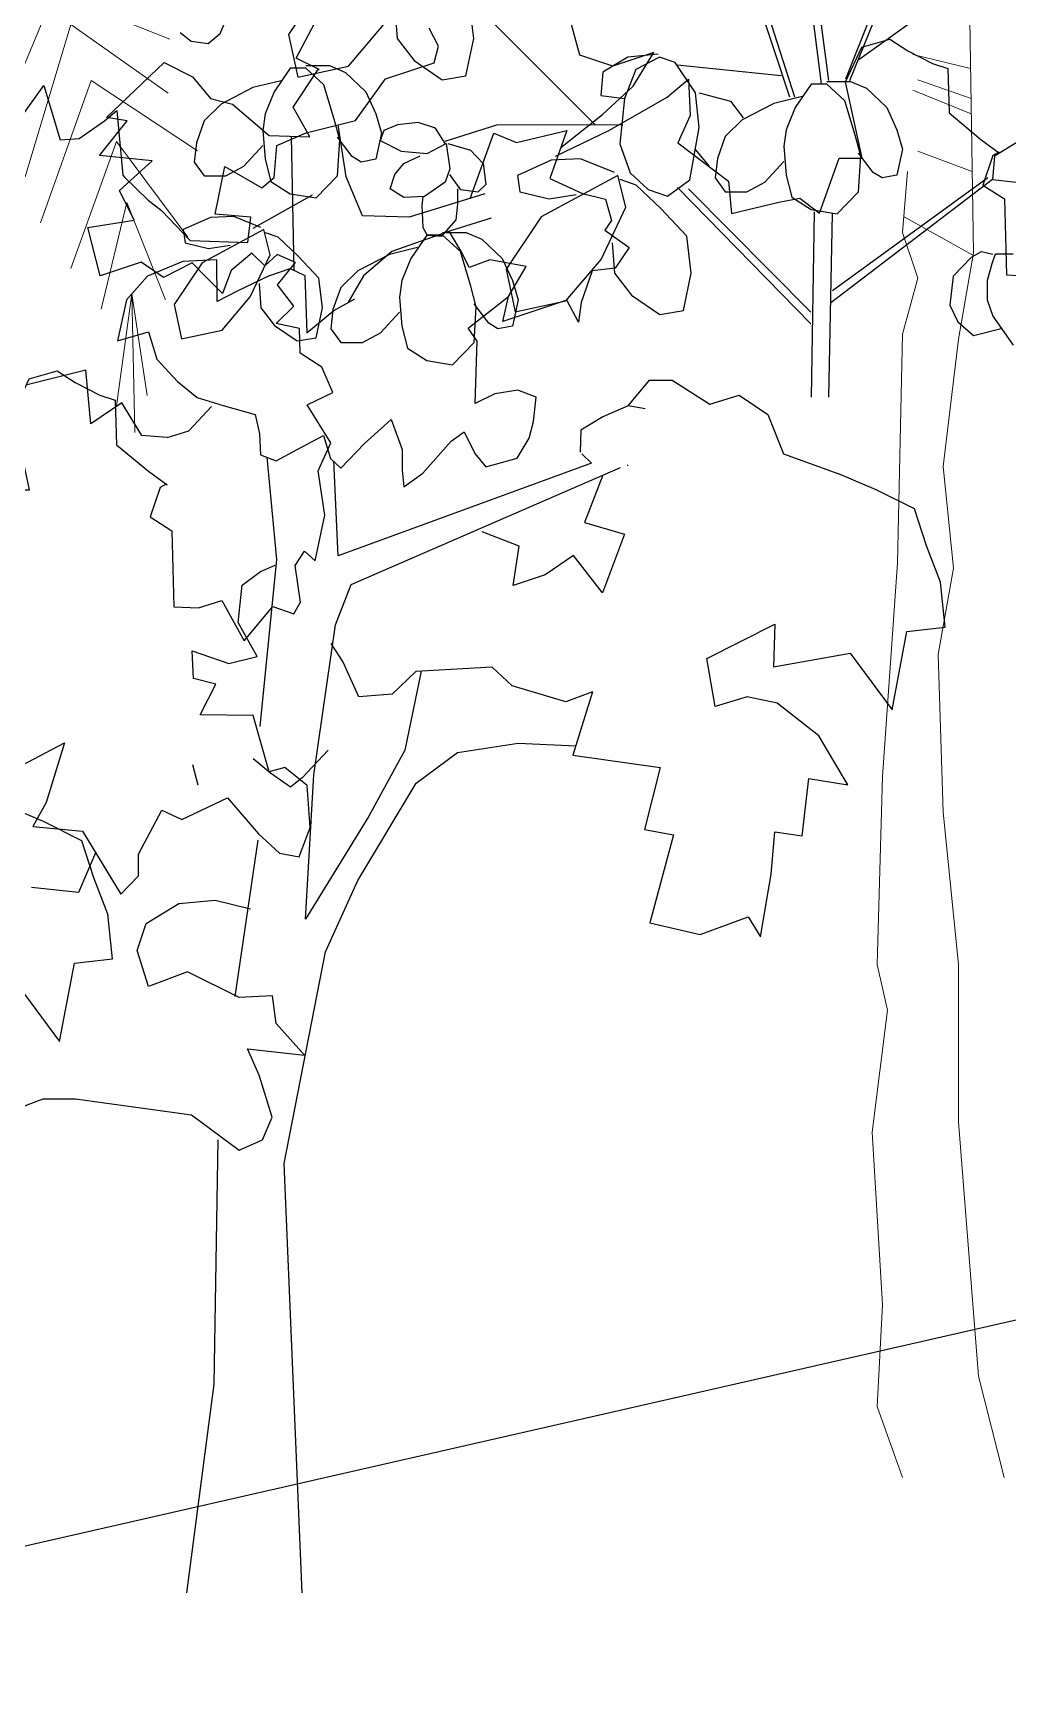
# Model space of a CAD drawing. Header units: metres. Extents: x 10 to 239, y 2 to 253.
# Drawn here: x 94.75 to 98.34, y 171.38 to 177.49 of the extents above; entities that cross this region are included whole.
import ezdxf

# ---------------------------------------------------------------- set-up
doc = ezdxf.new("R2010")
doc.units = ezdxf.units.M
doc.header["$MEASUREMENT"] = 0
doc.layers.add('1gris', color=254, linetype='Continuous')
doc.layers.add('1lianas', color=9, linetype='Continuous')
doc.layers.add('bloques ARBOLES', color=7, linetype='Continuous', true_color=0xb8d897)

# ---------------------------------------------------------------- blocks, each defined once
blk = doc.blocks.new('arbolote')
at = {"layer": 'bloques ARBOLES'}
for p, q in [((1.6265, 4.1501), (1.6225, 4.1504)), ((2.5393, 4.0606), (2.3979, 4.1211)), ((2.6799, 3.9902), (2.5393, 4.0606)), ((2.7244, 3.8541), (2.6799, 3.9902)), ((2.776, 3.7203), (2.7244, 3.8541)), ((2.7933, 3.5555), (2.776, 3.7203)), ((1.9162, 3.4399), (2.1667, 3.5656)), ((2.1667, 3.5656), (2.1606, 3.4087)), ((2.6525, 3.5393), (2.7933, 3.5555)), ((2.5977, 3.251), (2.6525, 3.5393)), ((1.9464, 3.2631), (1.9162, 3.4399)), ((2.1606, 3.4087), (2.4437, 3.459)), ((2.4437, 3.459), (2.5977, 3.251)), ((1.4948, 3.3175), (1.4226, 3.0834)), ((2.0648, 3.2982), (1.9464, 3.2631)), ((2.1745, 3.2751), (2.0648, 3.2982)), ((2.3279, 3.1549), (2.1745, 3.2751)), ((0.9982, 3.0937), (1.2211, 3.128)), ((1.2211, 3.128), (1.4332, 3.1178)), ((2.4354, 2.9747), (2.3279, 3.1549)), ((0.8454, 2.9808), (0.9982, 3.0937)), ((1.4226, 3.0834), (1.7436, 3.0389)), ((1.7436, 3.0389), (1.6859, 2.8107)), ((2.2665, 2.7865), (2.2909, 2.9976)), ((2.2909, 2.9976), (2.4354, 2.9747)), ((0.6315, 2.6221), (0.8454, 2.9808)), ((1.6859, 2.8107), (1.7928, 2.7908)), ((1.7928, 2.7908), (1.7062, 2.4664)), ((2.1532, 2.6455), (2.1662, 2.8018)), ((2.1662, 2.8018), (2.2665, 2.7865)), ((2.1133, 2.4157), (2.1532, 2.6455)), ((0.5122, 2.3601), (0.6315, 2.6221)), ((1.7062, 2.4664), (1.8908, 2.4232)), ((1.8908, 2.4232), (2.0676, 2.4892)), ((2.0676, 2.4892), (2.1133, 2.4157)), ((2.1133, 2.4157), (2.1133, 2.4157)), ((0.36, 1.5809), (0.5122, 2.3601)), ((0.1163, 1.6678), (0.1016, 0.7687)), ((0.4265, 0), (0.36, 1.5809)), ((0.1016, 0.7687), (0, 0))]:
    blk.add_line(p, q, dxfattribs=at)
for points in [[(1.3582, 5.2888), (1.5573, 5.3838), (1.7696, 5.5057), (1.8488, 5.5718), (1.8547, 5.4389), (1.8085, 5.3381), (1.995, 5.1972), (2.006, 5.0778), (2.1808, 5.1191), (2.2586, 5.1335), (2.3308, 5.0788), (2.4034, 5.2819), (2.487, 5.2819), (2.4266, 5.5628), (2.486, 5.6904), (2.589, 5.7197), (2.6551, 5.6764), (2.7459, 5.63), (2.8031, 5.6113), (2.8075, 5.4476), (2.9249, 5.3503), (2.9935, 5.2998), (2.9907, 5.303), (2.9688, 5.2909), (2.9319, 5.1824), (3.0113, 5.131), (3.0191, 4.8515), (3.1093, 4.847), (3.1953, 4.8747), (3.2776, 4.7255), (3.3827, 4.8522), (3.4601, 4.8249), (3.4846, 4.8687), (3.4648, 5.0028), (3.5001, 5.0556), (3.539, 5.0206), (3.5739, 5.189), (3.5495, 5.3513), (3.5959, 5.4551), (3.5099, 5.5946), (3.6042, 5.6396), (3.5632, 5.7336), (3.4838, 5.785), (3.4814, 5.8759), (3.3952, 5.8939), (3.4603, 5.9583), (3.4, 6.036), (3.4666, 6.1181), (3.3993, 6.1476), (3.354, 6.1065), (3.3051, 6.1524), (3.2301, 6.0889), (3.1982, 6.0039), (3.1375, 6.0647), (3.0861, 6.1177), (2.98, 6.0638), (2.898, 6.1194), (2.7474, 6.0691), (2.7024, 6.2471), (2.872, 6.2749), (2.8183, 6.3839), (2.9388, 6.4924), (2.7453, 6.5124), (2.8464, 6.6395), (2.7708, 6.6527), (2.9828, 6.8553), (2.9828, 6.8553), (3.0869, 6.8019), (3.1531, 6.7227), (3.235, 6.702), (3.3689, 6.5863), (3.5188, 6.5809), (3.4582, 6.6905), (3.5493, 6.8293), (3.5533, 6.829), (3.4691, 6.8708), (3.5814, 7.0846)], [(-0.6145, 5.4242), (-0.5244, 5.5492), (-0.4643, 5.349), (-0.3943, 5.3532), (-0.3012, 5.4192), (-0.3012, 5.4192), (-0.2562, 5.4573), (-0.2341, 5.2184), (-0.2278, 5.2109), (-0.1411, 5.1271), (-0.0915, 5.0881), (0.0139, 4.9778), (0.2264, 4.9712), (0.2371, 5.0639), (0.1056, 5.0748), (0.141, 5.2501), (0.2779, 5.172), (0.3229, 5.2102), (0.3327, 5.3279), (0.4411, 5.3747), (0.6221, 5.4194), (0.7325, 5.5736), (0.9116, 5.6325), (0.9277, 5.6939), (0.8942, 5.7594)], [(1.3783, 5.3202), (1.5312, 5.4418), (1.6445, 5.5469), (1.7204, 5.6701), (1.5699, 5.6198), (1.4478, 5.6608), (1.357, 5.996), (1.2278, 6.0834), (1.3223, 6.2498), (1.3987, 6.2823)], [(1.0987, 5.1499), (0.8198, 5.0644), (0.6488, 5.0686), (0.5881, 5.2131), (0.5583, 5.4036)], [(1.0442, 5.1332), (1.1312, 5.3733), (1.2149, 5.3385), (1.4009, 5.3828), (1.3375, 5.2068), (1.4584, 5.151), (1.5433, 5.13), (1.5647, 5.0516), (1.5408, 5.0157), (1.63, 4.9522)], [(0.3859, 5.3609), (0.395, 4.8684)], [(0.307, 4.849), (0.1867, 4.7922), (0.1138, 4.7534), (0.1126, 4.9069), (-0.0135, 4.9004), (-0.1433, 4.8474), (-0.2203, 4.7602), (-0.2537, 4.6095), (-0.1394, 4.6419), (-0.1089, 4.5418), (-0.0321, 4.4587), (0.0397, 4.4), (0.1349, 4.3712), (0.2537, 4.3375), (0.2687, 4.2665), (0.2733, 4.1895), (0.3302, 4.1668), (0.4074, 4.2092), (0.5053, 4.2609), (0.53, 4.1752), (0.569, 4.1401), (0.6561, 4.2305), (0.7541, 4.3199), (0.7938, 4.2091), (0.7944, 4.1324), (0.8004, 4.0721), (0.8702, 4.1221), (0.9745, 4.239), (1.0222, 4.2738), (1.0614, 4.1939), (1.1022, 4.1447), (1.2174, 4.177), (1.2613, 4.2501), (1.2773, 4.3115), (1.2877, 4.4012), (1.2202, 4.4278), (1.1354, 4.4139), (1.0627, 4.3781), (1.0708, 4.6074), (1.0369, 4.6561), (1.186, 4.7722), (1.2509, 4.8823), (1.1165, 4.9074), (1.0414, 4.8788), (1.0141, 4.9338), (0.9687, 5.0103)], [(1.1222, 5.0603), (0.972, 5.014), (0.7565, 4.9372), (0.6515, 4.8483), (0.594, 4.7487)], [(1.6302, 4.9525), (1.578, 4.8762), (1.4935, 4.8662), (1.4531, 4.7501), (1.4431, 4.6782), (1.401, 4.7584), (1.1644, 4.6804), (1.186, 4.7722)], [(0.307, 4.849), (0.3818, 4.8746), (0.4355, 4.8493), (0.4429, 4.6385), (0.5433, 4.7208), (0.6205, 4.7632)], [(-0.0701, 4.2527), (-0.164, 4.2605), (-0.2377, 4.3811), (-0.3517, 4.3039), (-0.3702, 4.5007), (-0.5909, 4.4453)], [(-0.6063, 3.0452), (-0.4489, 3.1298), (-0.5159, 2.9093), (-0.565, 2.8217), (-0.3823, 2.8036), (-0.2411, 2.5718), (-0.1757, 2.6401), (-0.1761, 2.7198), (-0.09, 2.881), (-0.0162, 2.847), (0.1508, 2.9268), (0.2654, 2.7948), (0.343, 2.7226), (0.4157, 2.7097), (0.4555, 2.8179), (0.4444, 2.9722), (0.3622, 3.0388), (0.3051, 3.0226), (0.3051, 3.0226), (0.2456, 3.2297), (0.0506, 3.2319), (0.1088, 3.3456), (0.0268, 3.3663), (0.0213, 3.4674), (0.1569, 3.4213), (0.2606, 3.4475), (0.1903, 3.5719), (0.2057, 3.71), (0.2726, 3.7603), (0.3263, 3.7837)], [(1.6268, 4.3702), (1.7043, 4.4644), (1.7879, 4.4644), (1.927, 4.3762), (2.0343, 4.4091), (2.14, 4.3377), (2.1977, 4.1934), (2.3979, 4.1211)], [(-0.0701, 4.2527), (0.0086, 4.2771), (0.0928, 4.3677)], [(1.6885, 4.3581), (1.6268, 4.3702), (1.5327, 4.3292), (1.452, 4.2801), (1.4493, 4.1996)], [(0.2964, 4.1806), (0.332, 3.8041), (0.2701, 3.1888)], [(1.4917, 4.1583), (0.5591, 3.8172), (0.5433, 4.1671)], [(1.4557, 4.1934), (1.4917, 4.1583)], [(0.8648, 3.3933), (0.8038, 3.1028), (0.6721, 2.8597), (0.4385, 2.4807), (0.4686, 3.012), (0.5491, 3.5631), (0.6062, 3.7117), (1.5979, 4.1425)], [(1.5329, 4.1142), (1.4657, 3.9403), (1.6125, 3.8973), (1.5318, 3.6809), (1.4247, 3.8182), (1.3212, 3.7471), (1.2025, 3.7082), (1.2254, 3.8527), (1.0893, 3.9058)], [(1.4948, 3.3175), (1.3971, 3.2807), (1.1998, 3.3389), (1.1258, 3.4078), (0.8447, 3.3922), (0.7581, 3.3087), (0.6347, 3.298), (0.5758, 3.4284), (0.5325, 3.4947)], [(0.5225, 3.1024), (0.4268, 3.0004), (0.3829, 2.9657), (0.3091, 3.0176), (0.2463, 3.0703)], [(0.0435, 2.9738), (0.0233, 3.0478)], [(-0.3341, 2.7246), (-0.397, 2.5778), (-0.5698, 2.5961)], [(-0.6633, 1.7672), (-0.5266, 1.8186), (-0.408, 1.8188), (0.0193, 1.7595), (0.1938, 1.6295), (0.2806, 1.6681), (0.3154, 1.7519), (0.2685, 1.9062), (0.2247, 2.0034), (0.4348, 1.9791), (0.33, 2.0963), (0.3175, 2.1979), (0.1945, 2.1912), (0.0042, 2.2866), (-0.1397, 2.2328), (-0.1816, 2.3647), (-0.1485, 2.4636), (-0.0279, 2.5372), (0.1057, 2.5501), (0.2355, 2.5184)], [(0.2634, 2.7711), (0.1779, 2.1955)]]:
    blk.add_lwpolyline(points, dxfattribs=at)
blk = doc.blocks.new('A$C3F3B40B0')
at = {"layer": 'bloques ARBOLES'}
for p, q in [((1045.5, 464.1), (953.4, 1154.5)), ((1034.9, 458.9), (979.7, 889.8)), ((988.3, 439.6), (896.2, 718.8)), ((995.5, 439.6), (904.8, 723.7)), ((1070.4, 466.1), (1147.3, 661.1)), ((1076.2, 464.1), (1154.4, 655.8)), ((305.3, 608.1), (254, 531.4)), ((1087.9, 493.9), (1266.8, 621.9)), ((703.5, 398.2), (517.2, 585.7)), ((409.5, 569.7), (412.8, 525.3)), ((525.3, 525.3), (518.7, 579.9)), ((153.5, 532.7), (164.1, 556.9)), ((341.7, 484.9), (393, 545.5)), ((95.3, 534.3), (111.2, 521.3)), ((111.2, 521.3), (136.3, 518.1)), ((136.3, 518.1), (153.5, 532.7)), ((254, 531.4), (267.3, 468.7)), ((412.8, 525.3), (437.7, 493)), ((513.8, 470.8), (525.3, 525.3)), ((437.7, 493), (479, 464.7)), ((751, 498.2), (714.6, 476)), ((795.7, 502.3), (751, 498.2)), ((797.4, 498.2), (762.6, 480.1)), ((820.5, 490.2), (797.4, 498.2)), ((850.3, 445.7), (820.5, 490.2)), ((242.9, 463.6), (201.6, 453.5)), ((256.1, 481.8), (233, 447.4)), ((279.3, 481.8), (256.1, 481.8)), ((267.3, 468.7), (341.7, 484.9)), ((279.3, 485.8), (314, 485.8)), ((305.8, 457.5), (279.3, 481.8)), ((314, 485.8), (337.2, 475.7)), ((337.2, 475.7), (367, 447.4)), ((479, 464.7), (513.8, 470.8)), ((714.6, 476), (711.3, 441.7)), ((762.6, 480.1), (746.1, 437.6)), ((975.6, 470.6), (823.2, 486.1)), ((1042.7, 462.5), (1077.4, 462.5)), ((1077.4, 462.5), (1100.6, 452.4)), ((201.6, 453.5), (155.2, 429.2)), ((233, 447.4), (219.8, 415.1)), ((320.7, 407), (305.8, 457.5)), ((367, 447.4), (381.9, 415.1)), ((711.3, 441.7), (746.1, 437.6)), ((855.3, 395.2), (850.3, 445.7)), ((855.3, 445.7), (901.6, 433.6)), ((1006.3, 440.3), (964.9, 430.2)), ((1019.5, 458.5), (996.3, 424.1)), ((1042.7, 458.5), (1019.5, 458.5)), ((1069.1, 434.2), (1042.7, 458.5)), ((1100.6, 452.4), (1130.3, 424.1)), ((155.2, 429.2), (130.4, 405)), ((219.8, 415.1), (216.4, 390.8)), ((381.9, 415.1), (390.1, 386.8)), ((746.1, 437.6), (739.5, 371)), ((901.6, 433.6), (919.8, 409.4)), ((964.9, 430.2), (918.6, 406)), ((996.3, 424.1), (983.1, 391.8)), ((1084, 383.7), (1069.1, 434.2)), ((1130.3, 424.1), (1145.2, 391.8)), ((130.4, 405), (118.8, 372.7)), ((216.4, 390.8), (219.8, 348.4)), ((328.9, 376.7), (320.7, 407)), ((393.6, 390.8), (388.3, 376.2)), ((413.4, 398.9), (393.6, 390.8)), ((443.9, 402.1), (413.4, 398.9)), ((469, 394), (443.9, 402.1)), ((483.6, 371.4), (469, 394)), ((559.8, 398.7), (482.9, 374.6)), ((743.8, 398.2), (559.8, 398.7)), ((842, 318.4), (855.3, 395.2)), ((918.6, 406), (893.8, 381.7)), ((983.1, 391.8), (979.8, 367.6)), ((1145.2, 391.8), (1153.5, 363.5)), ((118.8, 372.7), (115.5, 344.4)), ((188.3, 338.3), (216.4, 368.6)), ((347.1, 352.5), (325.6, 380.7)), ((325.6, 324.2), (328.9, 376.7)), ((390.1, 386.8), (381.9, 348.4)), ((388.3, 376.2), (418.7, 360.1)), ((457.1, 356.8), (484.9, 371.4)), ((484.9, 371.4), (490.2, 334.2)), ((487.5, 371.4), (520.6, 361.7)), ((739.5, 371), (754.4, 328.5)), ((893.8, 381.7), (882.2, 349.4)), ((979.8, 367.6), (983.1, 325.2)), ((1092.3, 353.4), (1084, 383.7)), ((1324.9, 375.4), (1288.5, 353.2)), ((115.5, 344.4), (130.4, 324.2)), ((219.8, 348.4), (228, 316.1)), ((360.4, 344.4), (347.1, 352.5)), ((381.9, 348.4), (360.4, 344.4)), ((409.5, 326.1), (422.7, 342.3)), ((418.7, 360.1), (457.1, 356.8)), ((422.7, 342.3), (446.5, 353.6)), ((520.6, 361.7), (539.1, 342.3)), ((539.1, 342.3), (543.1, 311.6)), ((638.9, 347.1), (589.3, 324.8)), ((681.9, 349.1), (638.9, 347.1)), ((731.5, 328.9), (681.9, 349.1)), ((870.2, 338.7), (850.3, 362.9)), ((882.2, 349.4), (878.9, 321.1)), ((951.7, 315.1), (979.8, 345.4)), ((1110.5, 329.2), (1089, 357.5)), ((1089, 300.9), (1092.3, 353.4)), ((1153.5, 363.5), (1145.2, 325.2)), ((1288.5, 353.2), (1285.2, 318.9)), ((130.4, 324.2), (161.9, 324.2)), ((161.9, 324.2), (188.3, 338.3)), ((294.2, 291.9), (325.6, 324.2)), ((402.8, 305.1), (409.5, 326.1)), ((490.2, 334.2), (483.6, 314.8)), ((506.1, 303.5), (490.2, 326.1)), ((589.3, 324.8), (592.6, 300.6)), ((736.5, 324.8), (624, 264.2)), ((748.1, 278.4), (736.5, 324.8)), ((763, 310.7), (739.8, 318.8)), ((754.4, 328.5), (780.8, 304.3)), ((808.9, 294.2), (842, 318.4)), ((878.9, 321.1), (893.8, 300.9)), ((983.1, 325.2), (991.4, 292.8)), ((1048.7, 138.7), (1285.2, 319.3)), ((1050.8, 156.4), (1278.4, 321.9)), ((1123.7, 321.1), (1110.5, 329.2)), ((1145.2, 325.2), (1123.7, 321.1)), ((1285.2, 318.9), (1319.9, 314.8)), ((288.5, 296.1), (201.7, 246.9)), ((228, 316.1), (256.1, 297.9)), ((256.1, 297.9), (294.2, 291.9)), ((422.7, 292.2), (402.8, 305.1)), ((453.1, 293.8), (422.7, 292.2)), ((450.5, 293.8), (449.2, 280.9)), ((483.6, 314.8), (453.1, 293.8)), ((502.1, 282.5), (502.1, 305.1)), ((531.2, 300.3), (506.1, 303.5)), ((543.1, 311.6), (531.2, 300.3)), ((592.6, 300.6), (635.6, 290.5)), ((635.6, 290.5), (675.3, 296.6)), ((799.3, 276.4), (763, 310.7)), ((780.8, 304.3), (808.9, 294.2)), ((1019.1, 107.4), (824, 307.2)), ((1019.1, 124.3), (840.1, 305.1)), ((893.8, 300.9), (925.2, 300.9)), ((925.2, 300.9), (951.7, 315.1)), ((991.4, 292.8), (1019.5, 274.7)), ((1057.5, 268.6), (1089, 300.9)), ((449.2, 280.9), (450.5, 248.6)), ((499.4, 259.9), (502.1, 282.5)), ((711.7, 201.6), (748.1, 278.4)), ((837.4, 235.9), (799.3, 276.4)), ((1019.5, 274.7), (1057.5, 268.6)), ((1020.1, 0), (1024.3, 271.5)), ((1045.5, 0), (1050.8, 268.9)), ((139.4, 263.2), (99.7, 245.4)), ((99.7, 245.4), (102.3, 226)), ((217.5, 245.4), (127.5, 196.9)), ((173.8, 264.8), (139.4, 263.2)), ((213.5, 248.6), (173.8, 264.8)), ((226.7, 208.2), (217.5, 245.4)), ((450.5, 248.6), (457.1, 237.3)), ((478.3, 235.6), (499.4, 259.9)), ((624, 264.2), (572.7, 187.5)), ((102.3, 226), (136.7, 217.9)), ((136.7, 217.9), (168.5, 222.8)), ((238.6, 234.1), (220.1, 240.6)), ((267.8, 206.6), (238.6, 234.1)), ((443, 219.2), (401.7, 209.1)), ((456.3, 237.4), (433.1, 203.1)), ((479.4, 237.4), (456.3, 237.4)), ((457.1, 237.3), (478.3, 235.6)), ((479.4, 241.4), (514.1, 241.4)), ((505.9, 213.2), (479.4, 237.4)), ((514.1, 241.4), (537.3, 231.3)), ((537.3, 231.3), (567.1, 203.1)), ((728.2, 225.8), (731.5, 181.4)), ((844, 181.4), (837.4, 235.9)), ((127.5, 196.9), (86.4, 135.5)), ((197.6, 146.8), (226.7, 208.2)), ((298.2, 174.3), (267.8, 206.6)), ((401.7, 209.1), (355.3, 184.9)), ((433.1, 203.1), (419.9, 170.7)), ((520.8, 162.7), (505.9, 213.2)), ((567.1, 203.1), (582, 170.7)), ((660.4, 141), (711.7, 201.6)), ((1254.4, 205.2), (1227.9, 177)), ((1254.4, 205.2), (1269.3, 213.3)), ((1269.3, 213.3), (1285.8, 209.3)), ((1284.2, 195.1), (1277.6, 170.9)), ((1289.1, 209.3), (1284.2, 195.1)), ((1315.6, 209.3), (1289.1, 209.3)), ((303.5, 130.7), (298.2, 174.3)), ((355.3, 184.9), (330.5, 160.6)), ((419.9, 170.7), (416.5, 146.5)), ((572.7, 187.5), (585.9, 124.8)), ((582, 170.7), (590.2, 142.5)), ((731.5, 181.4), (756.3, 149.1)), ((832.4, 126.9), (844, 181.4)), ((1227.9, 177), (1223, 134.5)), ((1277.6, 170.9), (1277.6, 142.6)), ((156.6, 98.3), (197.6, 146.8)), ((210.8, 166.2), (213.5, 130.7)), ((330.5, 160.6), (318.9, 128.3)), ((416.5, 146.5), (419.9, 104.1)), ((529, 132.4), (520.8, 162.7)), ((756.3, 149.1), (797.7, 120.8)), ((86.4, 135.5), (97, 85.4)), ((213.5, 130.7), (233.3, 104.8)), ((294.2, 87), (303.5, 130.7)), ((318.9, 128.3), (315.6, 100)), ((388.4, 94), (416.5, 124.3)), ((547.2, 108.1), (525.7, 136.4)), ((525.7, 79.8), (529, 132.4)), ((590.2, 142.5), (582, 104.1)), ((585.9, 124.8), (660.4, 141)), ((797.7, 120.8), (832.4, 126.9)), ((1223, 134.5), (1234.6, 110.3)), ((1277.6, 142.6), (1285.8, 118.4)), ((97, 85.4), (156.6, 98.3)), ((233.3, 104.8), (266.4, 82.2)), ((315.6, 100), (330.5, 79.8)), ((419.9, 104.1), (428.1, 71.8)), ((560.5, 100), (547.2, 108.1)), ((582, 104.1), (560.5, 100)), ((1234.6, 110.3), (1257.7, 90.1)), ((1257.7, 90.1), (1298.2, 100.7)), ((1285.8, 118.4), (1315.6, 76)), ((266.4, 82.2), (294.2, 87)), ((330.5, 79.8), (362, 79.8)), ((362, 79.8), (388.4, 94)), ((494.3, 47.5), (525.7, 79.8)), ((428.1, 71.8), (456.3, 53.6)), ((456.3, 53.6), (494.3, 47.5))]:
    blk.add_line(p, q, dxfattribs=at)
blk = doc.blocks.new('Palm2-e')
at = {"layer": 'bloques ARBOLES', "lineweight": 5}
for p, q in [((1.0941, 1.8941), (1.2998, 2.3856)), ((1.2998, 2.3856), (1.7256, 2.217)), ((1.3617, 2.2704), (1.193, 1.7092)), ((1.7204, 2.0171), (1.3617, 2.2704)), ((1.2497, 1.5406), (1.4365, 2.0647)), ((1.4365, 2.0647), (1.8278, 1.8056)), ((1.3617, 1.3726), (1.5296, 1.8401)), ((1.5296, 1.8401), (1.792, 1.4878)), ((1.4736, 1.2229), (1.5674, 1.6155)), ((1.5674, 1.6155), (1.7106, 1.2567)), ((1.5863, 1.2789), (1.5296, 0.8674)), ((1.5863, 1.2789), (1.6423, 0.9045)), ((1.5863, 1.2789), (1.5973, 0.7691)), ((0.1273, -1.0219), (0.1084, 0.1753)), ((-0.097, -0.2921), (0.1162, -0.3442)), ((-0.097, -0.4236), (0.1182, -0.5102)), ((0.1182, -0.4542), (-0.0781, -0.3859)), ((0.1214, -0.7224), (-0.0781, -0.6476)), ((-0.1159, -0.7224), (-0.1341, -0.947)), ((-0.1289, -0.8898), (0.1247, -1.0304)), ((-0.1341, -0.947), (-0.0781, -1.1157)), ((0.0713, -1.3396), (0.1273, -1.0219)), ((-0.0781, -1.1157), (-0.1341, -1.3214)), ((-0.1341, -1.3214), (-0.1523, -2.1638)), ((0.015, -1.8084), (0.0713, -1.3396)), ((0.0527, -2.1827), (0.015, -1.8084)), ((-0.1523, -2.1638), (-0.2083, -2.9497)), ((-0.0032, -2.5004), (0.0527, -2.1827)), ((0.015, -3.0805), (-0.0032, -2.5004)), ((-0.2083, -2.9497), (-0.2272, -3.6417)), ((0.0713, -3.6417), (0.015, -3.0805)), ((-0.2272, -3.6417), (-0.1901, -3.8097)), ((0.0713, -4.2211), (0.0713, -3.6417)), ((-0.1901, -3.8097), (-0.2461, -4.2589)), ((-0.2461, -4.2589), (-0.2083, -4.895)), ((0.1455, -5.1567), (0.0713, -4.2211)), ((-0.2083, -4.895), (-0.2272, -5.2687)), ((0.2393, -5.5304), (0.1455, -5.1567)), ((-0.2272, -5.2687), (-0.1341, -5.5304))]:
    blk.add_line(p, q, dxfattribs=at)

msp = doc.modelspace()

# ---------------------------------------------------------------- linework, layer by layer
at = {"layer": '1gris'}
msp.add_line((92.35195, 171.38427), (105.036, 174.28039), dxfattribs=at)

# ---------------------------------------------------------------- block references
for p in [(95.31367, 171.75181), (92.24898, 170.53045)]:
    msp.add_blockref('arbolote', p)
at = {"layer": '1lianas', "color": 2, "xscale": 0.0025121894011627, "yscale": 0.0025121894011627, "zscale": 0.0025121894011627}
msp.add_blockref('A$C3F3B40B0', (95.05199, 176.15366), dxfattribs=at)
at = {"layer": 'bloques ARBOLES'}
for p in [(98.08423, 177.70688), (93.52681, 175.25468)]:
    msp.add_blockref('Palm2-e', p, dxfattribs=at)

doc.saveas('drawing.dxf')
